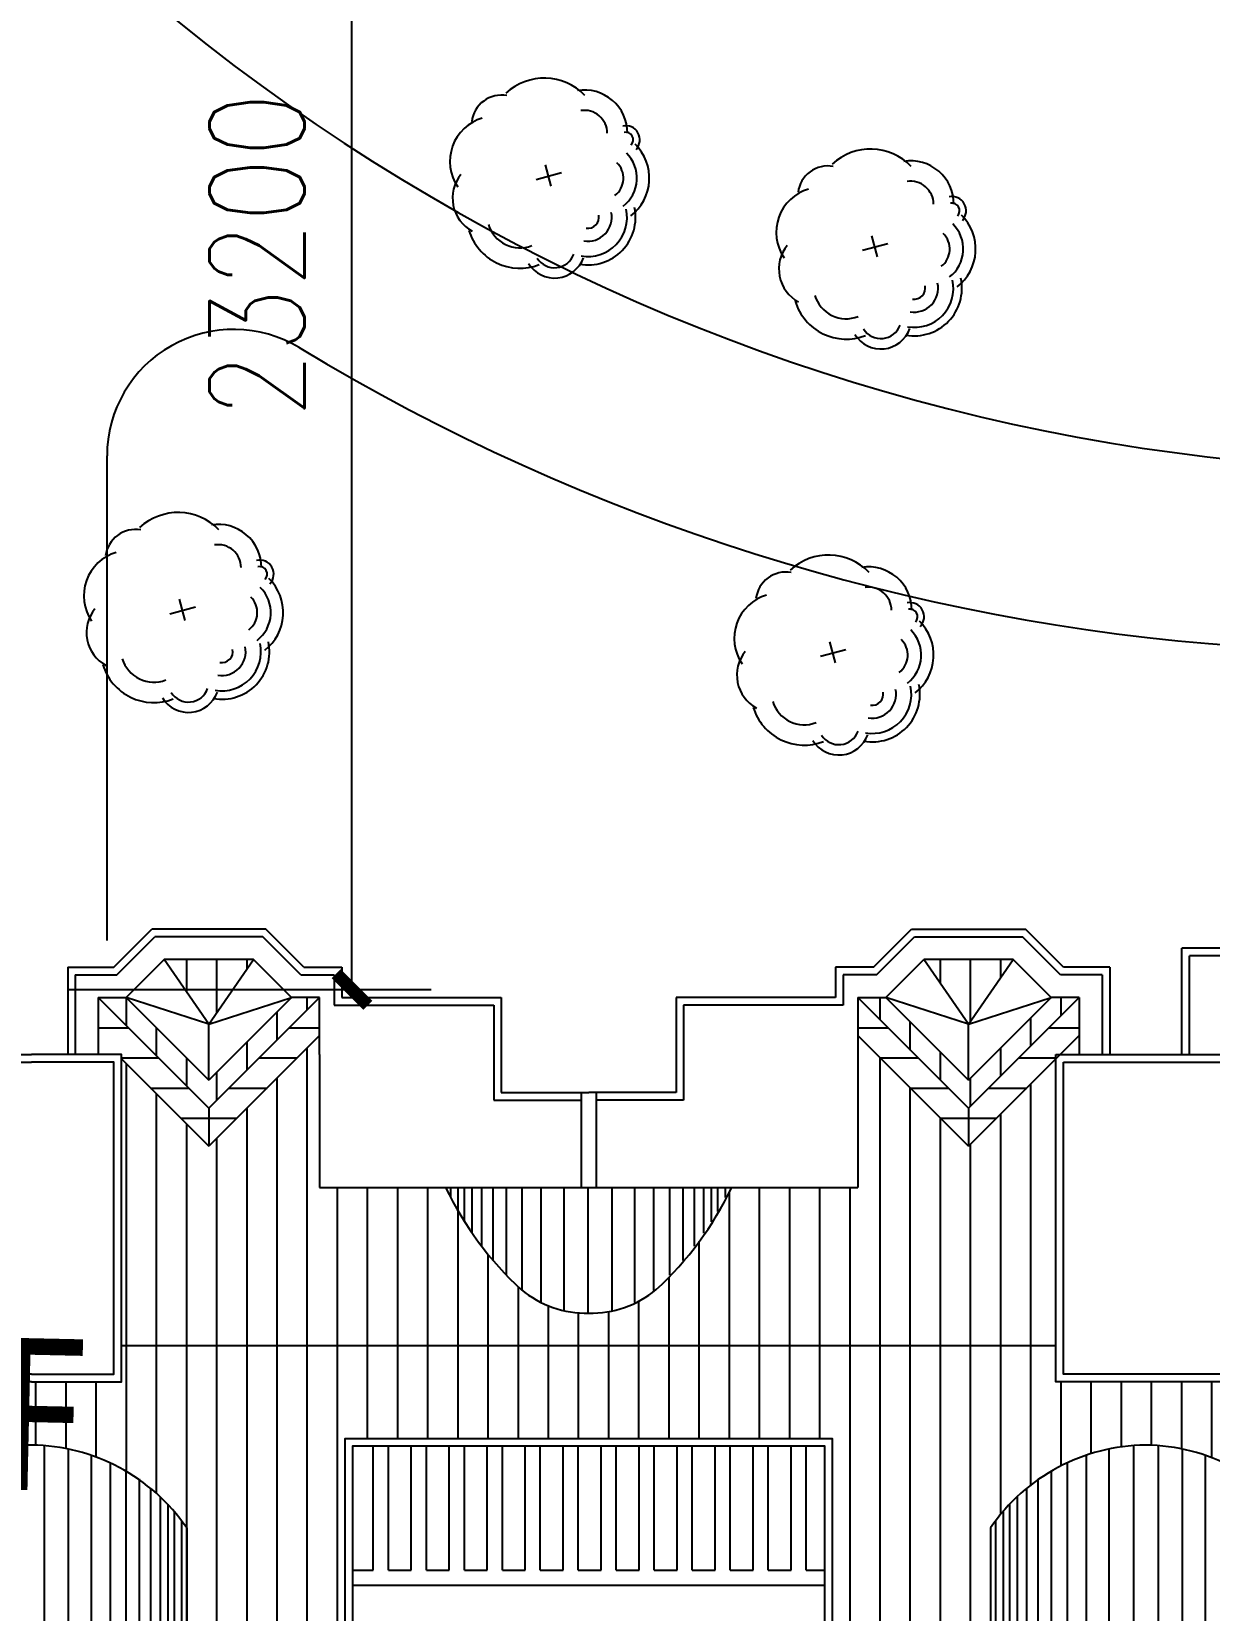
# Model space of a CAD drawing. Extents: x 225694 to 1397201, y -46174 to 794826.
# Drawn here: x 448213 to 466818, y 464790 to 489736 of the extents above; entities that cross this region are included whole.
import ezdxf
from ezdxf.enums import TextEntityAlignment as Align

# ---------------------------------------------------------------- set-up
doc = ezdxf.new("R2010")
doc.units = 0
doc.header["$LTSCALE"] = 0.5
doc.header["$MEASUREMENT"] = 0
for name, color, linetype in [('0-PD', 223, 'Continuous'), ('08-树', 73, 'Continuous'), ('KJ', 8, 'Continuous'), ('PUB_DIM', 3, 'Continuous'), ('ZJ', 7, 'Continuous'), ('屋顶', 135, 'Continuous'), ('树', 124, 'Continuous'), ('路', 40, 'Continuous')]:
    doc.layers.add(name, color=color, linetype=linetype)
doc.styles.add('DIM_FONT', font='SIMPLEX.shx', dxfattribs={"width": 0.8})
doc.styles.add('等线体', font='')
doc.styles.get('等线体').set_extended_font_data('黑体')
doc.dimstyles.new('DIMN500', dxfattribs={"dimscale": 5, "dimtxt": 300, "dimasz": 100, "dimexe": 250, "dimexo": 300, "dimgap": 150, "dimtad": 1, "dimdec": 0, "dimzin": 0, "dimdsep": 46, "dimtxsty": 'DIM_FONT', "dimcen": 0.09, "dimclrt": 7, "dimazin": 2, "dimtfac": 1, "dimtdec": 0, "dimtix": 1, "dimtmove": 2, "dimatfit": 3, "dimfxl": 1, "dimtolj": 1, "dimtzin": 0, "dimarcsym": 0})
pattern_1 = [(90, (-2435411.77, -3682238.7), (-476.25, 3e-14), [])]

# ---------------------------------------------------------------- blocks, each defined once
blk = doc.blocks.new('桂花')
at = {"layer": '08-树', "linetype": 'ByBlock'}
for p, q in [((0, 0), (-316, 0)), ((-149, -187), (-149, 195))]:
    blk.add_line(p, q, dxfattribs=at)
for centre, radius, start, end in [((-367, 1210), 204, 31.9374, 177.2865), ((79, 732), 688, 22.6842, 120.5814), ((-612, 656), 626, 75.2533, 173.8893), ((-367, 1210), 110, 31.9374, 177.2865), ((79, 732), 509, 22.6842, 120.5814), ((-612, 656), 332, 75.2533, 173.8893), ((79, 732), 314, 22.6842, 120.5814), ((574, 395), 565, 335.0514, 87.0482), ((574, 395), 687, 335.0514, 87.0482), ((-743, 93), 815, 118.8409, 207.9925), ((574, 395), 344, 335.0514, 87.0482), ((574, 395), 158, 335.0514, 87.0482), ((868, -183), 294, 286.7742, 55.2785), ((868, -183), 443, 286.7742, 55.2785), ((-1031, -465), 437, 155.3763, 247.6372), ((287, -545), 475, 271.8981, 6.291), ((287, -545), 769, 271.8981, 6.291), ((-552, -692), 652, 181.4394, 289.2262), ((-59, -897), 543, 216.0983, 316.3439)]:
    blk.add_arc(centre, radius, start, end, dxfattribs=at)
blk = doc.blocks.new('GUIHUA')
at = {"layer": '树', "linetype": 'ByBlock', "xscale": 1.0944, "yscale": 1.0944, "zscale": 1.0944}
blk.add_blockref('桂花', (169, -8), dxfattribs=at)
blk = doc.blocks.new('WD-1')
at = {"layer": 'KJ', "linetype": 'Continuous'}
h = blk.add_hatch(dxfattribs=at)
h.set_pattern_fill('LINE,_O', color=256, scale=150, angle=90)
h.set_pattern_definition(pattern_1)
h.paths.add_polyline_path([(25034, 12080), (23626, 12080), (24330, 11059)])
h.paths.add_polyline_path([(29226, 12080), (29930, 11059), (30634, 12080)])
h.paths.add_polyline_path([(13034, 12080), (11626, 12080), (12330, 11059)])
h.paths.add_polyline_path([(5334, 12380), (3926, 12380), (4630, 11359)])
h.paths.add_polyline_path([(3384, -120), (2680, 1006), (1976, -120)])
h = blk.add_hatch(dxfattribs=at)
h.set_pattern_fill('LINE,_O', color=256, scale=150, angle=90)
h.set_pattern_definition(pattern_1)
h.paths.add_polyline_path([(48926, 12380), (49630, 11359), (50334, 12380)])
h.paths.add_polyline_path([(41930, 11059), (42634, 12080), (41226, 12080)])
h.paths.add_polyline_path([(52284, -120), (51580, 1006), (50876, -120)])
h = blk.add_hatch(dxfattribs=at)
h.set_pattern_fill('LINE,_O', color=256, scale=150, angle=90)
h.set_pattern_definition(pattern_1)
h.paths.add_polyline_path([(8110, 10580), (8480, 10580), (8480, 10880), (6380, 10880), (3430, 7930), (5380, 5980), (8110, 5980)])
h.paths.add_polyline_path([(48880, 5980), (46150, 5980), (46150, 5410), (43310, 5410), (43310, 5980), (28550, 5980), (28550, 5410), (27130, 5410), (25710, 5410), (25710, 5980), (10950, 5980), (10950, 5410), (8110, 5410), (8110, 5980), (5380, 5980), (2680, 3280), (4880, 1080), (7083, 1080), (7083, 3103, -0.244186), (9533, 4410, -0.244186), (11983, 3103), (11983, 1080), (14480, 1080), (14480, 4510), (22180, 4510), (22180, 1080), (24680, 1080), (24680, 3103, -0.244186), (27130, 4410, -0.244186), (29580, 3103), (29580, 1080), (32080, 1080), (32080, 4510), (39780, 4510), (39780, 1080), (42277, 1080), (42277, 3103, -0.244186), (44727, 4410, -0.244186), (47177, 3103), (47177, 1080), (49380, 1080), (51580, 3280)])
h.paths.add_polyline_path([(6380, 11780), (5934, 11780), (4630, 10476), (3326, 11780), (480, 11780), (3430, 8830)])
h.paths.add_polyline_path([(2680, 6280), (1780, 6280), (-420, 4080), (480, 4080)])
h.paths.add_polyline_path([(480, 8480), (-420, 8480), (1780, 6280), (2680, 6280)])
h.paths.add_polyline_path([(2680, 2680), (480, 480), (1376, 480), (2680, 1784), (3984, 480), (4880, 480)])
h.paths.add_polyline_path([(11026, 11480), (10580, 11480), (12330, 9730), (14080, 11480), (13634, 11480), (12330, 10176)])
h.paths.add_polyline_path([(31680, 11480), (31234, 11480), (29930, 10176), (28626, 11480), (28180, 11480), (29930, 9730)])
h.paths.add_polyline_path([(26080, 11480), (25634, 11480), (24330, 10176), (23026, 11480), (22580, 11480), (24330, 9730)])
h.paths.add_polyline_path([(25710, 10510), (24330, 9130), (22580, 10880), (22580, 10580), (22580, 8480), (20570, 8480, -0.096034), (19360, 6850), (19360, 6852, -0.177261), (18310, 6494, -0.189784), (17263, 6866, -0.094946), (16070, 8480), (14080, 8480), (14080, 10880), (12330, 9130), (10950, 10510), (10950, 5980), (25710, 5980)])
h.paths.add_polyline_path([(33670, 8480), (31680, 8480), (31680, 10580), (31680, 10880), (29930, 9130), (28550, 10510), (28550, 5980), (43310, 5980), (43310, 10510), (41930, 9130), (40180, 10880), (40180, 8480), (38190, 8480, -0.094946), (36997, 6866, -0.180763), (35930, 6494, -0.180763), (34863, 6866, -0.094946)])
h.paths.add_polyline_path([(50830, 7930), (47880, 10880), (45780, 10880), (45780, 10580), (46150, 10580), (46150, 5980), (48880, 5980)])
h.paths.add_polyline_path([(53780, 11780), (50934, 11780), (49630, 10476), (48326, 11780), (47880, 11780), (50830, 8830)])
h.paths.add_polyline_path([(51580, 2680), (49380, 480), (50276, 480), (51580, 1784), (52884, 480), (53780, 480)])
h.paths.add_polyline_path([(52480, 6280), (51580, 6280), (53780, 4080), (54680, 4080)])
h.paths.add_polyline_path([(54680, 8480), (53780, 8480), (51580, 6280), (52480, 6280)])
h = blk.add_hatch(dxfattribs=at)
h.set_pattern_fill('LINE,_O', color=256, scale=150)
h.set_pattern_definition([(0, (-2435411.77, -3682238.7), (0, 476.25), [])])
h.paths.add_polyline_path([(3430, 8830), (480, 11780), (480, 8480), (2680, 6280), (480, 4080), (480, 480), (2680, 2680), (2680, 3280), (5380, 5980), (3430, 7930)])
h.paths.add_polyline_path([(1184, 6280), (-420, 4676), (-420, 4080), (1780, 6280), (-420, 8480), (-420, 7884)])
h.paths.add_polyline_path([(6380, 10880), (6380, 11780), (3430, 8830), (3430, 7930)])
h.paths.add_polyline_path([(2680, 3280), (2680, 2680), (4880, 480), (4880, 1080)], flags=16)
h.paths.add_polyline_path([(14080, 10880), (14080, 11480), (12330, 9730), (12330, 9130)])
h.paths.add_polyline_path([(10580, 11480), (10580, 10880), (10880, 10580), (10950, 10580), (10950, 10510), (12330, 9130), (12330, 9730)])
h.paths.add_polyline_path([(24330, 9730), (22580, 11480), (22580, 10880), (24330, 9130)])
h.paths.add_polyline_path([(25710, 10510), (25710, 10580), (26080, 10580), (26080, 11480), (24330, 9730), (24330, 9130)])
h.paths.add_polyline_path([(29930, 9130), (29930, 9730), (28180, 11480), (28180, 10580), (28550, 10580), (28550, 10510)])
h.paths.add_polyline_path([(31680, 10880), (31680, 11480), (29930, 9730), (29930, 9130)])
h.paths.add_polyline_path([(40180, 11480), (40180, 10880), (41930, 9130), (41930, 9730)])
h.paths.add_polyline_path([(43310, 10510), (43310, 10580), (43380, 10580), (43680, 10880), (43680, 11480), (41930, 9730), (41930, 9130)])
h.paths.add_polyline_path([(50830, 7930), (50830, 8830), (47880, 11780), (47880, 10880)])
h.paths.add_polyline_path([(51580, 6280), (53780, 8480), (53780, 11780), (50830, 8830), (50830, 7930), (48880, 5980), (51580, 3280), (51580, 2680), (53780, 480), (53780, 4080)])
h.paths.add_polyline_path([(51580, 2680), (51580, 3280), (49380, 1080), (49380, 480)], flags=16)
h.paths.add_polyline_path([(53076, 6280), (54680, 7884), (54680, 8480), (52480, 6280), (54680, 4080), (54680, 4676)])
h = blk.add_hatch(dxfattribs=at)
h.set_pattern_fill('LINE,_O', color=256, scale=150, angle=90)
h.set_pattern_definition(pattern_1)
h.paths.add_polyline_path([(43234, 11480), (41930, 10176), (40626, 11480), (40180, 11480), (41930, 9730), (43680, 11480)])
for p, q in [((33750, 8320), (33750, 8480)), ((33870, 8102), (33870, 8480)), ((33970, 7938), (33970, 8480)), ((34090, 7756), (34090, 8480)), ((34240, 7550), (34240, 8480)), ((34420, 7326), (34420, 8480)), ((34630, 7094), (34630, 8480)), ((34880, 6852), (34880, 8480)), ((35180, 6660), (35180, 8480)), ((35540, 6533), (35540, 8480)), ((35920, 6494), (35920, 8480)), ((36300, 6533), (36300, 8480)), ((36660, 6660), (36660, 8480)), ((36960, 6852), (36960, 8480)), ((37210, 7094), (37210, 8480)), ((37420, 7326), (37420, 8480)), ((37600, 7550), (37600, 8480)), ((37750, 7756), (37750, 8480)), ((37870, 7938), (37870, 8480)), ((37970, 8102), (37970, 8480)), ((38090, 8320), (38090, 8480)), ((27330, 4402), (27330, 480)), ((27710, 4347), (27710, 480)), ((28070, 4249), (28070, 480)), ((32526, 2435), (32526, 4390)), ((32766, 2435), (32766, 4390)), ((33126, 2435), (33126, 4390)), ((33366, 2435), (33366, 4390)), ((33726, 2435), (33726, 4390)), ((33966, 2435), (33966, 4390)), ((34326, 2435), (34326, 4390)), ((34566, 2435), (34566, 4390)), ((34926, 2435), (34926, 4390)), ((35166, 2435), (35166, 4390)), ((35526, 2435), (35526, 4390)), ((35766, 2435), (35766, 4390)), ((36126, 2435), (36126, 4390)), ((36366, 2435), (36366, 4390)), ((36726, 2435), (36726, 4390)), ((36966, 2435), (36966, 4390)), ((37326, 2435), (37326, 4390)), ((37566, 2435), (37566, 4390)), ((37926, 2435), (37926, 4390)), ((38166, 2435), (38166, 4390)), ((38526, 2435), (38526, 4390)), ((38766, 2435), (38766, 4390)), ((39126, 2435), (39126, 4390)), ((39366, 2435), (39366, 4390)), ((43787, 4249), (43787, 480)), ((44147, 4347), (44147, 480)), ((44537, 4402), (44537, 480)), ((44927, 4402), (44927, 480)), ((45307, 4347), (45307, 480)), ((45667, 4249), (45667, 480)), ((28370, 4128), (28370, 480)), ((28620, 3997), (28620, 480)), ((43237, 3997), (43237, 480)), ((43487, 4128), (43487, 480)), ((28830, 3874), (28830, 480)), ((43027, 3874), (43027, 480)), ((29010, 3725), (29010, 480)), ((29160, 3593), (29160, 480)), ((42697, 3593), (42697, 480)), ((42847, 3725), (42847, 480)), ((29280, 3473), (29280, 480)), ((29380, 3363), (29380, 480)), ((42477, 3363), (42477, 480)), ((42577, 3473), (42577, 480)), ((29500, 3214), (29500, 480)), ((42357, 3214), (42357, 480)), ((32200, 2435), (32526, 2435)), ((32766, 2435), (33126, 2435)), ((33366, 2435), (33726, 2435)), ((33966, 2435), (34326, 2435)), ((34566, 2435), (34926, 2435)), ((35166, 2435), (35526, 2435)), ((35766, 2435), (36126, 2435)), ((36366, 2435), (36726, 2435)), ((36966, 2435), (37326, 2435)), ((37566, 2435), (37926, 2435)), ((38166, 2435), (38526, 2435)), ((38766, 2435), (39126, 2435)), ((39366, 2435), (39660, 2435)), ((32200, 2195), (39660, 2195))]:
    blk.add_line(p, q, dxfattribs=at)
at = {"layer": '屋顶'}
for p, q in [((28428, 11960), (29028, 12560)), ((30832, 12560), (29028, 12560)), ((31432, 11960), (30832, 12560)), ((40428, 11960), (41028, 12560)), ((41028, 12560), (42832, 12560)), ((43432, 11960), (42832, 12560)), ((28477, 11840), (29077, 12440)), ((30783, 12440), (29077, 12440)), ((31383, 11840), (30783, 12440)), ((40477, 11840), (41077, 12440)), ((41077, 12440), (42783, 12440)), ((43383, 11840), (42783, 12440)), ((45300, 10580), (45300, 12260)), ((48128, 12260), (45300, 12260)), ((29226, 12080), (28626, 11480)), ((29930, 11059), (29226, 12080)), ((30634, 12080), (29226, 12080)), ((29930, 11059), (30634, 12080)), ((31234, 11480), (30634, 12080)), ((40626, 11480), (41226, 12080)), ((41930, 11059), (41226, 12080)), ((42634, 12080), (41226, 12080)), ((41930, 11059), (42634, 12080)), ((43234, 11480), (42634, 12080)), ((45420, 10580), (45420, 12140)), ((48177, 12140), (45420, 12140)), ((27700, 11960), (27700, 10580)), ((27700, 11960), (28428, 11960)), ((27820, 11840), (27820, 10580)), ((27820, 11840), (28477, 11840)), ((31383, 11840), (31910, 11840)), ((31432, 11960), (32030, 11960)), ((31910, 11840), (31910, 11360)), ((32030, 11960), (32030, 11480)), ((39830, 11960), (39830, 11480)), ((39830, 11960), (39830, 11480)), ((40428, 11960), (39830, 11960)), ((39950, 11840), (39950, 11360)), ((40477, 11840), (39950, 11840)), ((39950, 11840), (39950, 11360)), ((44040, 11840), (43383, 11840)), ((44160, 11960), (43432, 11960)), ((44040, 11840), (44040, 10580)), ((44160, 11960), (44160, 10580)), ((28180, 11480), (28626, 11480)), ((28180, 11480), (29930, 9730)), ((28180, 11480), (28180, 10580)), ((29930, 11059), (28626, 11480)), ((28626, 11480), (29930, 10176)), ((29930, 11059), (31234, 11480)), ((31234, 11480), (29930, 10176)), ((31680, 11480), (29930, 9730)), ((31680, 11480), (31234, 11480)), ((31680, 10580), (31680, 11480)), ((32030, 11480), (34550, 11480)), ((34550, 11480), (34550, 9980)), ((39830, 11480), (37310, 11480)), ((37310, 11480), (37310, 9980)), ((40180, 11480), (40626, 11480)), ((40180, 11480), (40180, 8480)), ((40180, 11480), (41930, 9730)), ((41930, 11059), (40626, 11480)), ((40626, 11480), (41930, 10176)), ((41930, 11059), (43234, 11480)), ((43234, 11480), (41930, 10176)), ((43680, 11480), (41930, 9730)), ((43680, 11480), (43234, 11480)), ((43680, 11480), (43680, 10580)), ((31910, 11360), (34430, 11360)), ((34430, 11360), (34430, 9860)), ((39950, 11360), (37430, 11360)), ((37430, 11360), (37430, 9860)), ((29930, 10176), (29930, 11059)), ((41930, 10176), (41930, 11059)), ((31680, 10880), (29930, 9130)), ((40180, 10880), (41930, 9130)), ((43680, 10880), (41930, 9130)), ((28550, 10510), (29930, 9130)), ((31680, 10580), (31680, 8480)), ((34550, 9980), (35930, 9980)), ((35809, 9980), (35809, 8480)), ((37310, 9980), (35930, 9980)), ((36049, 9980), (36049, 8480)), ((29930, 9730), (29930, 9130)), ((34430, 9860), (35809, 9860)), ((37430, 9860), (36049, 9860)), ((41930, 9730), (41930, 9130)), ((31680, 8480), (40180, 8480)), ((28550, 5980), (43310, 5980)), ((29580, 3103), (29580, 480)), ((29580, 3103), (29580, 480)), ((29580, 3103), (29580, 480)), ((42277, 3103), (42277, 480)), ((42277, 3103), (42277, 480)), ((42357, 3103), (42357, 480))]:
    blk.add_line(p, q, dxfattribs=at)
for points in [[(27130, 5410), (25710, 5410), (25710, 10580), (27130, 10580)], [(27130, 5410), (28550, 5410), (28550, 10580), (27130, 10580)], [(27130, 5530), (25830, 5530), (25830, 10460), (27130, 10460)], [(27130, 5530), (28430, 5530), (28430, 10460), (27130, 10460)]]:
    blk.add_lwpolyline(points, dxfattribs=at)
for points in [[(43310, 10580), (46150, 10580), (46150, 5410), (43310, 5410)], [(43430, 10460), (46030, 10460), (46030, 5530), (43430, 5530)], [(32080, 480), (39780, 480), (39780, 4510), (32080, 4510)], [(32200, 600), (39660, 600), (39660, 4390), (32200, 4390)]]:
    blk.add_lwpolyline(points, close=True, dxfattribs=at)
for centre, radius, start, end in [((38479, 10786), 5333, 205.619, 227.314), ((33381, 10786), 5333, 312.686, 334.381), ((35894, 8107), 1613, 230.2977, 271.2831), ((35966, 8107), 1613, 268.7169, 309.7023), ((27163, 1398), 3012, 90.631, 145.5201), ((27097, 1398), 3012, 34.4799, 89.369), ((27097, 1398), 3012, 34.4799, 89.369), ((44760, 1398), 3012, 90.631, 145.5201), ((44760, 1398), 3012, 90.631, 145.5201), ((44694, 1398), 3012, 34.4799, 89.369), ((44694, 1398), 3012, 34.4799, 89.369)]:
    blk.add_arc(centre, radius, start, end, dxfattribs=at)
blk = doc.blocks.new('_ArchTick')
at = {"color": 0, "linetype": 'ByBlock'}
blk.add_lwpolyline([(-0.5, -0.5, 0.4, 0.4, 0), (0.5, 0.5, 0.4, 0.4, 0)], format="xyseb", dxfattribs=at)
blk = doc.blocks.new('*U103')
at = {"color": 0, "lineweight": -2}
for p, q in [((448790, 497801), (454524, 497801)), ((453274, 474601), (453274, 497801)), ((453274, 474601), (453274, 497801)), ((448790, 474601), (454524, 474601))]:
    blk.add_line(p, q, dxfattribs=at)
at = {"layer": 'DEFPOINTS', "color": 0}
for p in [(447290, 497801), (447290, 474601)]:
    blk.add_point(p, dxfattribs=at)
at = {"color": 0, "lineweight": -2, "xscale": 500, "yscale": 500, "zscale": 500}
for p, rotation in [((453274, 497801), 90), ((453274, 474601), 270)]:
    blk.add_blockref('_ArchTick', p, dxfattribs=dict(at, rotation=rotation))
at = {"color": 7, "insert": (451774, 486201), "char_height": 1500, "width": 0.000000001, "attachment_point": 5, "rotation": 90, "style": 'DIM_FONT'}
blk.add_mtext('\\A1;23200', dxfattribs=at)

msp = doc.modelspace()

# ---------------------------------------------------------------- linework, layer by layer
at = {"layer": '路', "color": 7, "linetype": 'Continuous'}
msp.add_line((449404.8, 475374.5), (449404.8, 483030.4), dxfattribs=at)
for centre, radius, start, end in [((470479.1, 514409.8), 31609.1, 229.00817, 290.02386), ((451404.8, 483030.4), 2000, 58.81591, 180), ((469627.4, 513138.3), 33193, 238.81591, 293.10585)]:
    msp.add_arc(centre, radius, start, end, dxfattribs=at)

# ---------------------------------------------------------------- block references
at = {"layer": '0-PD', "color": 7, "linetype": 'Continuous'}
msp.add_blockref('WD-1', (421083.2, 462992.8), dxfattribs=at)
at = {"layer": '树', "color": 7, "rotation": 284.9686464037668}
for p in [(456386.3, 487460.8), (461541, 486340.9), (450603.2, 480598.2), (460877.2, 479925.1)]:
    msp.add_blockref('GUIHUA', p, dxfattribs=at)

# ---------------------------------------------------------------- texts
at = {"layer": 'ZJ', "color": 7, "linetype": 'Continuous', "style": '等线体'}
msp.add_text('6F', height=2400, rotation=358.73535, dxfattribs=at).set_placement((447540.3, 467885.3), align=Align.MIDDLE)

# ---------------------------------------------------------------- dimensions: what is measured, and where the dimension line sits
at = {"layer": 'PUB_DIM', "color": 7}
dim = msp.add_aligned_dim(p1=(447290.3, 474600.9), p2=(447290.3, 497800.9), distance=-5983.7, dimstyle='DIMN500', dxfattribs=at)
dim.commit()
dim.dimension.update_dxf_attribs({"geometry": '*U103', "text_midpoint": (451774, 486200.9)})

doc.saveas('drawing.dxf')
